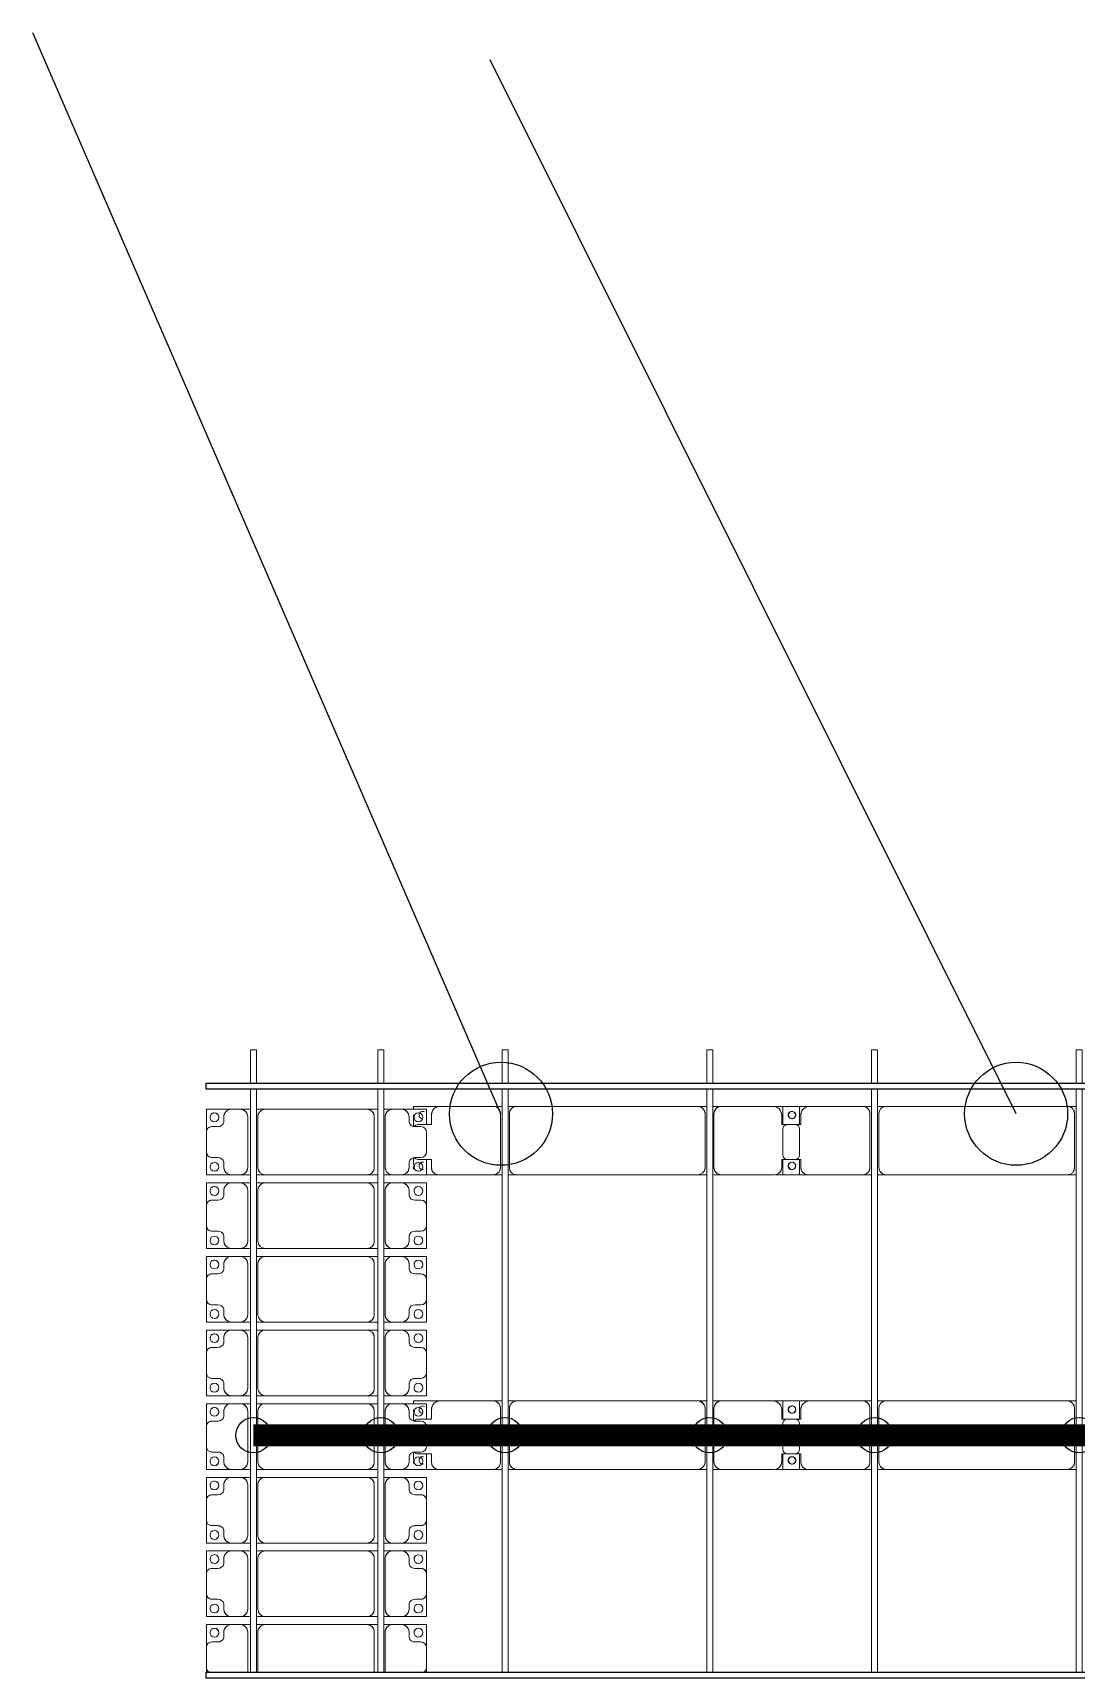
# Model space of a CAD drawing. Header units: millimetres. Extents: x -533732 to -130507, y -117886 to -23954.
# Drawn here: x -527409 to -520320, y -35765 to -24612 of the extents above; entities that cross this region are included whole.
import ezdxf

# ---------------------------------------------------------------- set-up
doc = ezdxf.new("R2010")
doc.units = ezdxf.units.MM
doc.layers.add('A-GENM', color=13, linetype='Continuous', lineweight=9)
doc.layers.add('S-BEAM', color=12, linetype='Continuous', lineweight=9)
for name, color, linetype in [('GC-BICH NEO', 6, 'Continuous'), ('GC-DAY NEO', 5, 'Continuous'), ('GC-HOP 40x60 GIA CUONG', 1, 'Continuous')]:
    doc.layers.add(name, color=color, linetype=linetype)

# ---------------------------------------------------------------- blocks, each defined once
blk = doc.blocks.new('Dầm C52 - Hộp 40x60-19816-BỐ TRÍ KHUNG KẾT CẤU BÈ PIN 06')
at = {"layer": 'S-BEAM', "color": 3, "lineweight": 25}
for p, q in [((-145891, -20), (-145891, 20)), ((-145891, 20), (145891, 20)), ((145891, -20), (-145891, -20))]:
    blk.add_line(p, q, dxfattribs=at)
blk = doc.blocks.new('Dầm C52 - Dầm C52-19796-BỐ TRÍ KHUNG KẾT CẤU BÈ PIN 06')
at = {"layer": 'S-BEAM', "color": 1}
for p, q in [((35387, 20), (39347, 20)), ((39387, 20), (39613, 20)), ((39613, 20), (39613, -20)), ((39347, -20), (35387, -20)), ((39613, -20), (39387, -20))]:
    blk.add_line(p, q, dxfattribs=at)
blk = doc.blocks.new('Dai phao do pin - DẢI PHAO ĐỠ PIN-V149-BỐ TRÍ KHUNG KẾT CẤU BÈ PIN 06')
at = {"layer": 'A-GENM', "color": 7}
for p, q in [((64579, 223), (64640, 223)), ((64579, 223), (64640, 223)), ((65870, 223), (64640, 223)), ((65870, 223), (65929, 223)), ((65870, 223), (65929, 223)), ((65969, 223), (66030, 223)), ((65969, 223), (66030, 223)), ((66400, 223), (66030, 223)), ((66400, 223), (66572, 223)), ((66572, 223), (66400, 223)), ((66458, 223), (66623, 223)), ((66458, 116), (66458, 223)), ((66623, 223), (66458, 223)), ((66572, 223), (66572, 116)), ((66990, 223), (66630, 223)), ((66990, 223), (67049, 223)), ((66990, 223), (67049, 223)), ((67089, 223), (67150, 223)), ((67089, 223), (67150, 223)), ((68380, 223), (67150, 223)), ((68380, 223), (68439, 223)), ((68380, 223), (68439, 223)), ((68479, 223), (68540, 223)), ((68479, 223), (68540, 223)), ((68910, 223), (68540, 223)), ((68910, 223), (69082, 223)), ((69082, 223), (68910, 223)), ((64590, 173), (64590, -192)), ((65920, -192), (65920, 173)), ((65980, 173), (65980, -192)), ((66450, 118), (66450, 173)), ((66542, 118), (66450, 118)), ((66580, 118), (66488, 118)), ((66580, 173), (66580, 118)), ((67040, -192), (67040, 173)), ((67100, 173), (67100, -192)), ((68430, -192), (68430, 173)), ((68490, 173), (68490, -192)), ((68960, 118), (68960, 173)), ((69052, 118), (68960, 118)), ((69082, 184), (69082, 163)), ((69082, 163), (69082, 184)), ((69082, 157), (69082, 106)), ((69082, 106), (69082, 157)), ((66458, 88), (66458, -88)), ((66572, -88), (66572, 88)), ((69082, -106), (69082, -157)), ((69082, -157), (69082, -106)), ((66450, -182), (66450, -118)), ((66450, -118), (66542, -118)), ((66458, -242), (66458, -116)), ((66488, -118), (66580, -118)), ((66572, -116), (66572, -242)), ((66580, -118), (66580, -182)), ((68960, -182), (68960, -118)), ((68960, -118), (69052, -118)), ((69082, -163), (69082, -184)), ((69082, -184), (69082, -163)), ((64640, -242), (64579, -242)), ((64640, -242), (64579, -242)), ((64640, -242), (65870, -242)), ((65929, -242), (65870, -242)), ((65929, -242), (65870, -242)), ((66030, -242), (65969, -242)), ((66030, -242), (65969, -242)), ((66030, -242), (66390, -242)), ((66572, -242), (66390, -242)), ((66390, -242), (66572, -242)), ((66640, -242), (66458, -242)), ((66458, -242), (66640, -242)), ((66640, -242), (66990, -242)), ((67049, -242), (66990, -242)), ((67049, -242), (66990, -242)), ((67150, -242), (67089, -242)), ((67150, -242), (67089, -242)), ((67150, -242), (68380, -242)), ((68439, -242), (68380, -242)), ((68439, -242), (68380, -242)), ((68540, -242), (68479, -242)), ((68540, -242), (68479, -242)), ((68540, -242), (68900, -242)), ((69082, -242), (68900, -242)), ((68900, -242), (69082, -242)), ((69082, -226), (69082, -242)), ((69082, -242), (69082, -226))]:
    blk.add_line(p, q, dxfattribs=at)
for centre, radius, start, end in [((64640, 173), 50, 90, 180), ((64640, 173), 50, 90, 120), ((65870, 173), 50, 0, 90), ((65870, 173), 50, 15, 90), ((66030, 173), 50, 90, 180), ((66400, 173), 50, 0, 90), ((66630, 173), 50, 90, 180), ((66990, 173), 50, 0, 90), ((67150, 173), 50, 90, 180), ((67150, 173), 50, 90, 120), ((68380, 173), 50, 0, 90), ((68380, 173), 50, 15, 90), ((68540, 173), 50, 90, 180), ((68910, 173), 50, 0, 90), ((64640, 173), 50, 150, 180), ((66030, 173), 50, 107.0021, 180), ((66400, 173), 50, 0, 75), ((66488, 88), 30, 90, 180), ((66509, 162), 25, 0, 180), ((66509, 162), 25, 0, 165), ((66509, 162), 25, 180, 360), ((66509, 162), 25, 195, 255), ((66511, 162), 25, 360, 180), ((66511, 162), 25, 90, 180), ((66511, 162), 25, 180, 360), ((66511, 162), 25, 180, 255), ((66509, 162), 25, 285, 360), ((66511, 162), 25, 15, 75), ((66511, 162), 25, 285, 345), ((66542, 88), 30, 0, 90), ((66630, 173), 50, 105, 180), ((66990, 173), 50, 0, 75), ((67150, 173), 50, 150, 180), ((68540, 173), 50, 105, 180), ((68910, 173), 50, 0, 75), ((69019, 162), 25, 360, 105), ((69019, 162), 25, 0, 105), ((69019, 162), 25, 255, 360), ((69019, 162), 25, 270, 360), ((69052, 88), 30, 30, 90), ((69052, 88), 30, 30, 60), ((66488, -88), 30, 180, 270), ((66542, -88), 30, 270, 0), ((69052, -88), 30, 270, 330), ((69052, -88), 30, 300, 330), ((69052, -88), 30, 300, 315), ((69052, -88), 30, 300, 315), ((64640, -192), 50, 180, 270), ((64640, -192), 50, 180, 210), ((65870, -192), 50, 270, 360), ((65870, -192), 50, 330, 345), ((66030, -192), 50, 180, 270), ((66030, -192), 50, 180, 253.0003), ((66390, -182), 60, 270, 360), ((66390, -182), 60, 300, 0), ((66509, -183), 25, 0, 180), ((66509, -183), 25, 180, 0), ((66509, -183), 25, 195, 0), ((66511, -183), 25, 0, 180), ((66511, -183), 25, 60, 180), ((66511, -183), 25, 180, 0), ((66511, -183), 25, 180, 270), ((66509, -183), 25, 0, 150), ((66511, -183), 25, 285, 345), ((66511, -183), 25, 15, 30), ((66640, -182), 60, 180, 270), ((66640, -182), 60, 180, 240), ((66990, -192), 50, 270, 360), ((66990, -192), 50, 285, 360), ((67150, -192), 50, 180, 270), ((67150, -192), 50, 180, 210), ((68380, -192), 50, 270, 360), ((68380, -192), 50, 330, 345), ((68540, -192), 50, 180, 270), ((68540, -192), 50, 180, 255), ((68900, -182), 60, 270, 360), ((68900, -182), 60, 300, 0), ((69019, -183), 25, 240, 360), ((69019, -183), 25, 240, 360), ((69019, -183), 25, 0, 90), ((69019, -183), 25, 0, 90), ((64640, -192), 50, 223.5174, 255), ((65870, -192), 50, 270, 300), ((67150, -192), 50, 223.5021, 255), ((68380, -192), 50, 270, 300)]:
    blk.add_arc(centre, radius, start, end, dxfattribs=at)
blk = doc.blocks.new('Dai phao do pin - DẢI PHAO ĐỠ PIN-V153-BỐ TRÍ KHUNG KẾT CẤU BÈ PIN 06')
at = {"layer": 'A-GENM', "color": 7}
for p, q in [((64579, 223), (64640, 223)), ((64579, 223), (64640, 223)), ((65870, 223), (64640, 223)), ((65870, 223), (65929, 223)), ((65870, 223), (65929, 223)), ((65969, 223), (66030, 223)), ((65969, 223), (66030, 223)), ((66400, 223), (66030, 223)), ((66400, 223), (66572, 223)), ((66572, 223), (66400, 223)), ((66458, 223), (66623, 223)), ((66458, 116), (66458, 223)), ((66623, 223), (66458, 223)), ((66572, 223), (66572, 116)), ((66990, 223), (66630, 223)), ((66990, 223), (67049, 223)), ((66990, 223), (67049, 223)), ((67089, 223), (67150, 223)), ((67089, 223), (67150, 223)), ((68380, 223), (67150, 223)), ((68380, 223), (68439, 223)), ((68380, 223), (68439, 223)), ((68479, 223), (68540, 223)), ((68479, 223), (68540, 223)), ((68910, 223), (68540, 223)), ((68910, 223), (69082, 223)), ((69082, 223), (68910, 223)), ((64590, 173), (64590, -192)), ((65920, -192), (65920, 173)), ((65980, 173), (65980, -192)), ((66450, 118), (66450, 173)), ((66542, 118), (66450, 118)), ((66580, 118), (66488, 118)), ((66580, 173), (66580, 118)), ((67040, -192), (67040, 173)), ((67100, 173), (67100, -192)), ((68430, -192), (68430, 173)), ((68490, 173), (68490, -192)), ((68960, 118), (68960, 173)), ((69052, 118), (68960, 118)), ((69082, 184), (69082, 163)), ((69082, 163), (69082, 184)), ((69082, 157), (69082, 106)), ((69082, 106), (69082, 157)), ((66458, 88), (66458, -88)), ((66572, -88), (66572, 88)), ((69082, -106), (69082, -157)), ((69082, -157), (69082, -106)), ((66450, -182), (66450, -118)), ((66450, -118), (66542, -118)), ((66458, -242), (66458, -116)), ((66488, -118), (66580, -118)), ((66572, -116), (66572, -242)), ((66580, -118), (66580, -182)), ((68960, -182), (68960, -118)), ((68960, -118), (69052, -118)), ((69082, -163), (69082, -184)), ((69082, -184), (69082, -163)), ((69082, -222), (69082, -242)), ((69082, -242), (69082, -222)), ((64640, -242), (64579, -242)), ((64640, -242), (64579, -242)), ((64640, -242), (65870, -242)), ((65929, -242), (65870, -242)), ((65929, -242), (65870, -242)), ((66030, -242), (65969, -242)), ((66030, -242), (65969, -242)), ((66030, -242), (66390, -242)), ((66572, -242), (66390, -242)), ((66390, -242), (66572, -242)), ((66640, -242), (66458, -242)), ((66458, -242), (66640, -242)), ((66640, -242), (66990, -242)), ((67049, -242), (66990, -242)), ((67049, -242), (66990, -242)), ((67150, -242), (67089, -242)), ((67150, -242), (67089, -242)), ((67150, -242), (68380, -242)), ((68439, -242), (68380, -242)), ((68439, -242), (68380, -242)), ((68540, -242), (68479, -242)), ((68540, -242), (68479, -242)), ((68540, -242), (68900, -242)), ((69082, -242), (68900, -242)), ((68900, -242), (69082, -242))]:
    blk.add_line(p, q, dxfattribs=at)
for centre, radius, start, end in [((64640, 173), 50, 90, 180), ((64640, 173), 50, 90, 120), ((65870, 173), 50, 0, 90), ((65870, 173), 50, 15, 90), ((66030, 173), 50, 90, 180), ((66400, 173), 50, 0, 90), ((66630, 173), 50, 90, 180), ((66990, 173), 50, 0, 90), ((67150, 173), 50, 90, 180), ((67150, 173), 50, 90, 120), ((68380, 173), 50, 0, 90), ((68380, 173), 50, 15, 90), ((68540, 173), 50, 90, 180), ((68910, 173), 50, 0, 90), ((64640, 173), 50, 150, 180), ((66030, 173), 50, 106.9916, 180), ((66400, 173), 50, 0, 75), ((66488, 88), 30, 90, 180), ((66509, 162), 25, 0, 180), ((66509, 162), 25, 0, 165), ((66509, 162), 25, 180, 360), ((66509, 162), 25, 195, 255), ((66511, 162), 25, 360, 180), ((66511, 162), 25, 90, 180), ((66511, 162), 25, 180, 360), ((66511, 162), 25, 180, 255), ((66509, 162), 25, 285, 360), ((66511, 162), 25, 15, 75), ((66511, 162), 25, 285, 345), ((66542, 88), 30, 0, 90), ((66630, 173), 50, 105, 180), ((66990, 173), 50, 0, 75), ((67150, 173), 50, 150, 180), ((68540, 173), 50, 105, 180), ((68910, 173), 50, 0, 75), ((69019, 162), 25, 360, 105), ((69019, 162), 25, 0, 105), ((69019, 162), 25, 255, 360), ((69019, 162), 25, 270, 360), ((69052, 88), 30, 30, 90), ((69052, 88), 30, 30, 60), ((66488, -88), 30, 180, 270), ((66542, -88), 30, 270, 0), ((69052, -88), 30, 270, 330), ((69052, -88), 30, 300, 330), ((69052, -88), 30, 300, 315), ((69052, -88), 30, 300, 315), ((64640, -192), 50, 180, 270), ((64640, -192), 50, 180, 210), ((65870, -192), 50, 270, 360), ((65870, -192), 50, 330, 345), ((66030, -192), 50, 180, 270), ((66030, -192), 50, 180, 253.0108), ((66390, -182), 60, 270, 360), ((66390, -182), 60, 300, 0), ((66509, -183), 25, 0, 180), ((66509, -183), 25, 180, 0), ((66509, -183), 25, 195, 0), ((66511, -183), 25, 0, 180), ((66511, -183), 25, 60, 180), ((66511, -183), 25, 180, 0), ((66511, -183), 25, 180, 270), ((66509, -183), 25, 0, 150), ((66511, -183), 25, 285, 345), ((66511, -183), 25, 15, 30), ((66640, -182), 60, 180, 270), ((66640, -182), 60, 180, 240), ((66990, -192), 50, 270, 360), ((66990, -192), 50, 285, 360), ((67150, -192), 50, 180, 270), ((67150, -192), 50, 180, 210), ((68380, -192), 50, 270, 360), ((68380, -192), 50, 330, 345), ((68540, -192), 50, 180, 270), ((68540, -192), 50, 180, 255), ((68900, -182), 60, 270, 360), ((68900, -182), 60, 300, 0), ((69019, -183), 25, 240, 360), ((69019, -183), 25, 240, 360), ((69019, -183), 25, 0, 90), ((69019, -183), 25, 0, 90), ((64640, -192), 50, 225, 255), ((65870, -192), 50, 270, 300), ((67150, -192), 50, 225, 255), ((68380, -192), 50, 270, 300)]:
    blk.add_arc(centre, radius, start, end, dxfattribs=at)
blk = doc.blocks.new('Dai phaodi lai - DẢI PHAO ĐI LẠI-19048-BỐ TRÍ KHUNG KẾT CẤU BÈ PIN 06')
at = {"layer": 'A-GENM', "color": 7}
for p, q in [((-223, 748), (-118, 748)), ((-223, 579), (-223, 748)), ((-223, 748), (-223, 579)), ((-118, 748), (-223, 748)), ((-105, 710), (-105, 671)), ((67, 748), (-67, 748)), ((105, 671), (105, 710)), ((118, 748), (223, 748)), ((223, 748), (118, 748)), ((223, 748), (223, 579)), ((223, 579), (223, 748)), ((277, 748), (433, 748)), ((277, 579), (277, 748)), ((277, 748), (277, 579)), ((433, 748), (277, 748)), ((395, 710), (395, 671)), ((567, 748), (433, 748)), ((567, 748), (723, 748)), ((723, 748), (567, 748)), ((605, 671), (605, 710)), ((723, 748), (723, 579)), ((723, 579), (723, 748)), ((777, 748), (933, 748)), ((777, 579), (777, 748)), ((777, 748), (777, 579)), ((933, 748), (777, 748)), ((895, 710), (895, 671)), ((1067, 748), (933, 748)), ((1067, 748), (1223, 748)), ((1223, 748), (1067, 748)), ((1105, 671), (1105, 710)), ((1223, 748), (1223, 579)), ((1223, 579), (1223, 748)), ((1277, 748), (1433, 748)), ((1277, 579), (1277, 748)), ((1277, 748), (1277, 579)), ((1433, 748), (1277, 748)), ((1395, 710), (1395, 671)), ((1567, 748), (1433, 748)), ((1567, 748), (1723, 748)), ((1723, 748), (1567, 748)), ((1605, 671), (1605, 710)), ((1723, 748), (1723, 579)), ((1723, 579), (1723, 748)), ((1777, 748), (1882, 748)), ((1777, 579), (1777, 748)), ((1777, 748), (1777, 579)), ((1882, 748), (1777, 748)), ((1895, 710), (1895, 671)), ((2067, 748), (1933, 748)), ((2105, 671), (2105, 710)), ((2118, 748), (2223, 748)), ((2223, 748), (2118, 748)), ((2223, 748), (2223, 579)), ((2223, 579), (2223, 748)), ((2277, 748), (2433, 748)), ((2277, 579), (2277, 748)), ((2277, 748), (2277, 579)), ((2433, 748), (2277, 748)), ((2395, 710), (2395, 671)), ((2567, 748), (2433, 748)), ((2567, 748), (2723, 748)), ((2723, 748), (2567, 748)), ((2605, 671), (2605, 710)), ((2723, 748), (2723, 579)), ((2723, 579), (2723, 748)), ((2777, 748), (2933, 748)), ((2777, 579), (2777, 748)), ((2777, 748), (2777, 579)), ((2933, 748), (2777, 748)), ((2895, 710), (2895, 671)), ((3067, 748), (2933, 748)), ((3067, 748), (3223, 748)), ((3223, 748), (3067, 748)), ((3105, 671), (3105, 710)), ((3223, 748), (3223, 579)), ((3223, 579), (3223, 748)), ((3277, 748), (3433, 748)), ((3277, 579), (3277, 748)), ((3277, 748), (3277, 579)), ((3433, 748), (3277, 748)), ((3395, 710), (3395, 671)), ((3567, 748), (3433, 748)), ((3567, 748), (3600, 748)), ((3600, 748), (3567, 748)), ((-223, 579), (-223, 517)), ((-136, 629), (-173, 629)), ((173, 629), (136, 629)), ((223, 517), (223, 579)), ((277, 579), (277, 517)), ((364, 629), (327, 629)), ((673, 629), (636, 629)), ((723, 517), (723, 579)), ((777, 579), (777, 517)), ((864, 629), (827, 629)), ((1173, 629), (1136, 629)), ((1223, 517), (1223, 579)), ((1277, 579), (1277, 517)), ((1364, 629), (1327, 629)), ((1673, 629), (1636, 629)), ((1723, 517), (1723, 579)), ((1777, 579), (1777, 517)), ((1864, 629), (1827, 629)), ((2173, 629), (2136, 629)), ((2223, 517), (2223, 579)), ((2277, 579), (2277, 517)), ((2364, 629), (2327, 629)), ((2673, 629), (2636, 629)), ((2723, 517), (2723, 579)), ((2777, 579), (2777, 517)), ((2864, 629), (2827, 629)), ((3173, 629), (3136, 629)), ((3223, 517), (3223, 579)), ((3277, 579), (3277, 517)), ((3364, 629), (3327, 629)), ((-223, 458), (-223, 517)), ((-223, 458), (-223, 517)), ((-173, 467), (173, 467)), ((223, 517), (223, 458)), ((223, 517), (223, 458)), ((277, 458), (277, 517)), ((277, 458), (277, 517)), ((327, 467), (673, 467)), ((723, 517), (723, 458)), ((723, 517), (723, 458)), ((777, 458), (777, 517)), ((777, 458), (777, 517)), ((827, 467), (1173, 467)), ((1223, 517), (1223, 458)), ((1223, 517), (1223, 458)), ((1277, 458), (1277, 517)), ((1277, 458), (1277, 517)), ((1327, 467), (1673, 467)), ((1723, 517), (1723, 458)), ((1723, 517), (1723, 458)), ((1777, 458), (1777, 517)), ((1777, 458), (1777, 517)), ((1827, 467), (2173, 467)), ((2223, 517), (2223, 458)), ((2223, 517), (2223, 458)), ((2277, 458), (2277, 517)), ((2277, 458), (2277, 517)), ((2327, 467), (2673, 467)), ((2723, 517), (2723, 458)), ((2723, 517), (2723, 458)), ((2777, 458), (2777, 517)), ((2777, 458), (2777, 517)), ((2827, 467), (3173, 467)), ((3223, 517), (3223, 458)), ((3223, 517), (3223, 458)), ((3277, 458), (3277, 517)), ((3277, 458), (3277, 517)), ((3327, 467), (3600, 467)), ((-223, 343), (-223, 418)), ((-223, 343), (-223, 418)), ((-223, 343), (-223, -348)), ((173, 393), (-173, 393)), ((223, 418), (223, 343)), ((223, 418), (223, 343)), ((223, -348), (223, 343)), ((277, 343), (277, 418)), ((277, 343), (277, 418)), ((277, 343), (277, -348)), ((673, 393), (327, 393)), ((723, 418), (723, 343)), ((723, 418), (723, 343)), ((723, -348), (723, 343)), ((777, 343), (777, 418)), ((777, 343), (777, 418)), ((777, 343), (777, -348)), ((1173, 393), (827, 393)), ((1223, 418), (1223, 343)), ((1223, 418), (1223, 343)), ((1223, -348), (1223, 343)), ((1277, 343), (1277, 418)), ((1277, 343), (1277, 418)), ((1277, 343), (1277, -348)), ((1673, 393), (1327, 393)), ((1723, 418), (1723, 343)), ((1723, 418), (1723, 343)), ((1723, -348), (1723, 343)), ((1777, 343), (1777, 418)), ((1777, 343), (1777, 418)), ((1777, 343), (1777, -348)), ((2173, 393), (1827, 393)), ((2223, 418), (2223, 343)), ((2223, 418), (2223, 343)), ((2223, -348), (2223, 343)), ((2277, 343), (2277, 418)), ((2277, 343), (2277, 418)), ((2277, 343), (2277, -348)), ((2673, 393), (2327, 393)), ((2723, 418), (2723, 343)), ((2723, 418), (2723, 343)), ((2723, -348), (2723, 343)), ((2777, 343), (2777, 418)), ((2777, 343), (2777, 418)), ((2777, 343), (2777, -348)), ((3173, 393), (2827, 393)), ((3223, 418), (3223, 343)), ((3223, 418), (3223, 343)), ((3223, -348), (3223, 343)), ((3277, 343), (3277, 418)), ((3277, 343), (3277, 418)), ((3277, 343), (3277, -348)), ((3600, 393), (3327, 393)), ((-223, -407), (-223, -348)), ((-223, -407), (-223, -348)), ((-173, -398), (173, -398)), ((223, -348), (223, -407)), ((223, -348), (223, -407)), ((277, -407), (277, -348)), ((277, -407), (277, -348)), ((327, -398), (673, -398)), ((723, -348), (723, -407)), ((723, -348), (723, -407)), ((777, -407), (777, -348)), ((777, -407), (777, -348)), ((827, -398), (1173, -398)), ((1223, -348), (1223, -407)), ((1223, -348), (1223, -407)), ((1277, -407), (1277, -348)), ((1277, -407), (1277, -348)), ((1327, -398), (1673, -398)), ((1723, -348), (1723, -407)), ((1723, -348), (1723, -407)), ((1777, -407), (1777, -348)), ((1777, -407), (1777, -348)), ((1827, -398), (2173, -398)), ((2223, -348), (2223, -407)), ((2223, -348), (2223, -407)), ((2277, -407), (2277, -348)), ((2277, -407), (2277, -348)), ((2327, -398), (2673, -398)), ((2723, -348), (2723, -407)), ((2723, -348), (2723, -407)), ((2777, -407), (2777, -348)), ((2777, -407), (2777, -348)), ((2827, -398), (3173, -398)), ((3223, -348), (3223, -407)), ((3223, -348), (3223, -407)), ((3277, -407), (3277, -348)), ((3277, -407), (3277, -348)), ((3327, -398), (3600, -398)), ((-223, -517), (-223, -447)), ((-223, -517), (-223, -447)), ((-223, -517), (-223, -579)), ((173, -467), (-173, -467)), ((223, -447), (223, -517)), ((223, -447), (223, -517)), ((223, -579), (223, -517)), ((277, -517), (277, -447)), ((277, -517), (277, -447)), ((277, -517), (277, -579)), ((673, -467), (327, -467)), ((723, -447), (723, -517)), ((723, -447), (723, -517)), ((723, -579), (723, -517)), ((777, -517), (777, -447)), ((777, -517), (777, -447)), ((777, -517), (777, -579)), ((1173, -467), (827, -467)), ((1223, -447), (1223, -517)), ((1223, -447), (1223, -517)), ((1223, -579), (1223, -517)), ((1277, -517), (1277, -447)), ((1277, -517), (1277, -447)), ((1277, -517), (1277, -579)), ((1673, -467), (1327, -467)), ((1723, -447), (1723, -517)), ((1723, -447), (1723, -517)), ((1723, -579), (1723, -517)), ((1777, -517), (1777, -447)), ((1777, -517), (1777, -447)), ((1777, -517), (1777, -579)), ((2173, -467), (1827, -467)), ((2223, -447), (2223, -517)), ((2223, -447), (2223, -517)), ((2223, -579), (2223, -517)), ((2277, -517), (2277, -447)), ((2277, -517), (2277, -447)), ((2277, -517), (2277, -579)), ((2673, -467), (2327, -467)), ((2723, -447), (2723, -517)), ((2723, -447), (2723, -517)), ((2723, -579), (2723, -517)), ((2777, -517), (2777, -447)), ((2777, -517), (2777, -447)), ((2777, -517), (2777, -579)), ((3173, -467), (2827, -467)), ((3223, -447), (3223, -517)), ((3223, -447), (3223, -517)), ((3223, -579), (3223, -517)), ((3277, -517), (3277, -447)), ((3277, -517), (3277, -447)), ((3277, -517), (3277, -579)), ((3600, -467), (3327, -467)), ((-223, -748), (-223, -579)), ((-223, -579), (-223, -748)), ((-173, -629), (-136, -629)), ((136, -629), (173, -629)), ((223, -579), (223, -748)), ((223, -748), (223, -579)), ((277, -748), (277, -579)), ((277, -579), (277, -748)), ((327, -629), (364, -629)), ((636, -629), (673, -629)), ((723, -579), (723, -748)), ((723, -748), (723, -579)), ((777, -748), (777, -579)), ((777, -579), (777, -748)), ((827, -629), (864, -629)), ((1136, -629), (1173, -629)), ((1223, -579), (1223, -748)), ((1223, -748), (1223, -579)), ((1277, -748), (1277, -579)), ((1277, -579), (1277, -748)), ((1327, -629), (1364, -629)), ((1636, -629), (1673, -629)), ((1723, -579), (1723, -748)), ((1723, -748), (1723, -579)), ((1777, -748), (1777, -579)), ((1777, -579), (1777, -748)), ((1827, -629), (1864, -629)), ((2136, -629), (2173, -629)), ((2223, -579), (2223, -748)), ((2223, -748), (2223, -579)), ((2277, -748), (2277, -579)), ((2277, -579), (2277, -748)), ((2327, -629), (2364, -629)), ((2636, -629), (2673, -629)), ((2723, -579), (2723, -748)), ((2723, -748), (2723, -579)), ((2777, -748), (2777, -579)), ((2777, -579), (2777, -748)), ((2827, -629), (2864, -629)), ((3136, -629), (3173, -629)), ((3223, -579), (3223, -748)), ((3223, -748), (3223, -579)), ((3277, -748), (3277, -579)), ((3277, -579), (3277, -748)), ((3327, -629), (3364, -629)), ((-67, -748), (-223, -748)), ((-223, -748), (-67, -748)), ((-105, -671), (-105, -710)), ((-67, -748), (67, -748)), ((223, -748), (67, -748)), ((67, -748), (223, -748)), ((105, -710), (105, -671)), ((433, -748), (277, -748)), ((277, -748), (433, -748)), ((395, -671), (395, -710)), ((433, -748), (567, -748)), ((723, -748), (567, -748)), ((567, -748), (723, -748)), ((605, -710), (605, -671)), ((933, -748), (777, -748)), ((777, -748), (933, -748)), ((895, -671), (895, -710)), ((933, -748), (1067, -748)), ((1223, -748), (1067, -748)), ((1067, -748), (1223, -748)), ((1105, -710), (1105, -671)), ((1433, -748), (1277, -748)), ((1277, -748), (1433, -748)), ((1395, -671), (1395, -710)), ((1433, -748), (1567, -748)), ((1723, -748), (1567, -748)), ((1567, -748), (1723, -748)), ((1605, -710), (1605, -671)), ((1933, -748), (1777, -748)), ((1777, -748), (1933, -748)), ((1895, -671), (1895, -710)), ((1933, -748), (2067, -748)), ((2223, -748), (2067, -748)), ((2067, -748), (2223, -748)), ((2105, -710), (2105, -671)), ((2433, -748), (2277, -748)), ((2277, -748), (2433, -748)), ((2395, -671), (2395, -710)), ((2433, -748), (2567, -748)), ((2723, -748), (2567, -748)), ((2567, -748), (2723, -748)), ((2605, -710), (2605, -671)), ((2933, -748), (2777, -748)), ((2777, -748), (2933, -748)), ((2895, -671), (2895, -710)), ((2933, -748), (3067, -748)), ((3223, -748), (3067, -748)), ((3067, -748), (3223, -748)), ((3105, -710), (3105, -671)), ((3433, -748), (3277, -748)), ((3277, -748), (3433, -748)), ((3395, -671), (3395, -710)), ((3433, -748), (3567, -748)), ((3600, -748), (3567, -748)), ((3567, -748), (3600, -748))]:
    blk.add_line(p, q, dxfattribs=at)
for centre, radius, start, end in [((-168, 693), 30, 90, 270), ((-168, 693), 30, 90, 180), ((-168, 693), 30, 195, 270), ((-168, 693), 30, 270, 90), ((-168, 693), 30, 270, 90), ((-145, 668), 40, 283.1885, 3.5081), ((-67, 710), 38, 90, 180), ((67, 710), 38, 360, 90), ((145, 668), 40, 176.4919, 256.8115), ((168, 693), 30, 90, 270), ((168, 693), 30, 90, 270), ((168, 693), 30, 270, 90), ((168, 693), 30, 0, 90), ((168, 693), 30, 270, 345), ((332, 693), 30, 90, 270), ((332, 693), 30, 90, 180), ((332, 693), 30, 195, 270), ((332, 693), 30, 270, 90), ((332, 693), 30, 270, 90), ((355, 668), 40, 283.1885, 3.5081), ((433, 710), 38, 90, 180), ((433, 710), 38, 90, 180), ((433, 710), 38, 120, 180), ((433, 710), 38, 120, 180), ((433, 710), 38, 90, 105), ((433, 710), 38, 90, 105), ((567, 710), 38, 360, 90), ((567, 710), 38, 75, 90), ((567, 710), 38, 0, 90), ((567, 710), 38, 75, 90), ((567, 710), 38, 0, 60), ((567, 710), 38, 0, 60), ((645, 668), 40, 176.4919, 256.8115), ((668, 693), 30, 90, 270), ((668, 693), 30, 90, 270), ((668, 693), 30, 270, 90), ((668, 693), 30, 0, 90), ((668, 693), 30, 270, 345), ((832, 693), 30, 90, 270), ((832, 693), 30, 90, 180), ((832, 693), 30, 195, 270), ((832, 693), 30, 270, 90), ((832, 693), 30, 270, 90), ((855, 668), 40, 283.1885, 3.5081), ((933, 710), 38, 90, 180), ((933, 710), 38, 90, 180), ((933, 710), 38, 125.5877, 180), ((933, 710), 38, 125.5877, 180), ((933, 710), 38, 90, 105), ((933, 710), 38, 90, 105), ((1067, 710), 38, 360, 90), ((1067, 710), 38, 75, 90), ((1067, 710), 38, 360, 90), ((1067, 710), 38, 75, 90), ((1067, 710), 38, 360, 60), ((1067, 710), 38, 0, 60), ((1145, 668), 40, 176.4919, 256.8115), ((1168, 693), 30, 90, 270), ((1168, 693), 30, 90, 270), ((1168, 693), 30, 270, 90), ((1168, 693), 30, 0, 90), ((1168, 693), 30, 270, 345), ((1332, 693), 30, 90, 270), ((1332, 693), 30, 90, 180), ((1332, 693), 30, 195, 270), ((1332, 693), 30, 270, 90), ((1332, 693), 30, 270, 90), ((1355, 668), 40, 283.1885, 3.5081), ((1433, 710), 38, 90, 180), ((1433, 710), 38, 90, 180), ((1433, 710), 38, 120, 180), ((1433, 710), 38, 120, 180), ((1433, 710), 38, 90, 105), ((1433, 710), 38, 90, 105), ((1567, 710), 38, 360, 90), ((1567, 710), 38, 75, 90), ((1567, 710), 38, 0, 90), ((1567, 710), 38, 75, 90), ((1567, 710), 38, 0, 60), ((1567, 710), 38, 0, 60), ((1645, 668), 40, 176.4919, 256.8115), ((1668, 693), 30, 90, 270), ((1668, 693), 30, 90, 270), ((1668, 693), 30, 270, 90), ((1668, 693), 30, 0, 90), ((1668, 693), 30, 270, 345), ((1832, 693), 30, 90, 270), ((1832, 693), 30, 90, 180), ((1832, 693), 30, 195, 270), ((1832, 693), 30, 270, 90), ((1832, 693), 30, 270, 90), ((1855, 668), 40, 283.1885, 3.5081), ((1933, 710), 38, 90, 180), ((2067, 710), 38, 360, 90), ((2145, 668), 40, 176.4919, 256.8115), ((2168, 693), 30, 90, 270), ((2168, 693), 30, 90, 270), ((2168, 693), 30, 270, 90), ((2168, 693), 30, 0, 90), ((2168, 693), 30, 270, 345), ((2332, 693), 30, 90, 270), ((2332, 693), 30, 90, 180), ((2332, 693), 30, 195, 270), ((2332, 693), 30, 270, 90), ((2332, 693), 30, 270, 90), ((2355, 668), 40, 283.1885, 3.5081), ((2433, 710), 38, 90, 180), ((2433, 710), 38, 90, 180), ((2433, 710), 38, 120, 180), ((2433, 710), 38, 120, 180), ((2433, 710), 38, 90, 105), ((2433, 710), 38, 90, 105), ((2567, 710), 38, 360, 90), ((2567, 710), 38, 75, 90), ((2567, 710), 38, 0, 90), ((2567, 710), 38, 75, 90), ((2567, 710), 38, 360, 60), ((2567, 710), 38, 0, 60), ((2645, 668), 40, 176.4919, 256.8115), ((2668, 693), 30, 90, 270), ((2668, 693), 30, 90, 270), ((2668, 693), 30, 270, 90), ((2668, 693), 30, 0, 90), ((2668, 693), 30, 270, 345), ((2832, 693), 30, 90, 270), ((2832, 693), 30, 90, 180), ((2832, 693), 30, 195, 270), ((2832, 693), 30, 270, 90), ((2832, 693), 30, 270, 90), ((2855, 668), 40, 283.1885, 3.5081), ((2933, 710), 38, 90, 180), ((2933, 710), 38, 90, 180), ((2933, 710), 38, 120, 180), ((2933, 710), 38, 120, 180), ((2933, 710), 38, 90, 105), ((2933, 710), 38, 90, 105), ((3067, 710), 38, 360, 90), ((3067, 710), 38, 75, 90), ((3067, 710), 38, 360, 90), ((3067, 710), 38, 75, 90), ((3067, 710), 38, 0, 60), ((3067, 710), 38, 0, 60), ((3145, 668), 40, 176.4919, 256.8115), ((3168, 693), 30, 90, 270), ((3168, 693), 30, 90, 270), ((3168, 693), 30, 270, 90), ((3168, 693), 30, 0, 90), ((3168, 693), 30, 270, 345), ((3332, 693), 30, 90, 270), ((3332, 693), 30, 90, 180), ((3332, 693), 30, 195, 270), ((3332, 693), 30, 270, 90), ((3332, 693), 30, 270, 90), ((3355, 668), 40, 283.1885, 3.5081), ((3433, 710), 38, 90, 180), ((3433, 710), 38, 90, 180), ((3433, 710), 38, 120, 180), ((3433, 710), 38, 120, 180), ((3433, 710), 38, 90, 105), ((3433, 710), 38, 90, 105), ((3567, 710), 38, 30, 90), ((3567, 710), 38, 75, 90), ((3567, 710), 38, 30, 90), ((3567, 710), 38, 75, 90), ((3567, 710), 38, 30, 60), ((3567, 710), 38, 30, 60), ((-173, 579), 50, 90, 180), ((-173, 579), 50, 90, 165), ((173, 579), 50, 0, 90), ((173, 579), 50, 15, 90), ((327, 579), 50, 90, 180), ((327, 579), 50, 90, 165), ((673, 579), 50, 0, 90), ((673, 579), 50, 15, 90), ((827, 579), 50, 90, 180), ((827, 579), 50, 90, 165), ((1173, 579), 50, 0, 90), ((1173, 579), 50, 15, 90), ((1327, 579), 50, 90, 180), ((1327, 579), 50, 90, 165), ((1673, 579), 50, 0, 90), ((1673, 579), 50, 15, 90), ((1827, 579), 50, 90, 180), ((1827, 579), 50, 90, 165), ((2173, 579), 50, 0, 90), ((2173, 579), 50, 15, 90), ((2327, 579), 50, 90, 180), ((2327, 579), 50, 90, 165), ((2673, 579), 50, 0, 90), ((2673, 579), 50, 15, 90), ((2827, 579), 50, 90, 180), ((2827, 579), 50, 90, 165), ((3173, 579), 50, 360, 90), ((3173, 579), 50, 15, 90), ((3327, 579), 50, 90, 180), ((3327, 579), 50, 90, 165), ((-173, 517), 50, 180, 270), ((-173, 517), 50, 195, 270), ((173, 517), 50, 270, 0), ((173, 517), 50, 270, 345), ((327, 517), 50, 180, 270), ((327, 517), 50, 195, 270), ((673, 517), 50, 270, 0), ((673, 517), 50, 270, 345), ((827, 517), 50, 180, 270), ((827, 517), 50, 195, 270), ((1173, 517), 50, 270, 0), ((1173, 517), 50, 270, 345), ((1327, 517), 50, 180, 270), ((1327, 517), 50, 195, 270), ((1673, 517), 50, 270, 0), ((1673, 517), 50, 270, 345), ((1827, 517), 50, 180, 270), ((1827, 517), 50, 195, 270), ((2173, 517), 50, 270, 0), ((2173, 517), 50, 270, 345), ((2327, 517), 50, 180, 270), ((2327, 517), 50, 195, 270), ((2673, 517), 50, 270, 0), ((2673, 517), 50, 270, 345), ((2827, 517), 50, 180, 270), ((2827, 517), 50, 195, 270), ((3173, 517), 50, 270, 0), ((3173, 517), 50, 270, 345), ((3327, 517), 50, 180, 270), ((3327, 517), 50, 195, 270), ((-173, 343), 50, 90, 180), ((-173, 343), 50, 150, 180), ((-173, 343), 50, 105, 135), ((173, 343), 50, 360, 90), ((173, 343), 50, 360, 75), ((327, 343), 50, 90, 180), ((327, 343), 50, 150, 180), ((327, 343), 50, 105, 135), ((673, 343), 50, 360, 90), ((673, 343), 50, 360, 75), ((827, 343), 50, 90, 180), ((827, 343), 50, 150, 180), ((827, 343), 50, 105, 135), ((1173, 343), 50, 360, 90), ((1173, 343), 50, 360, 75), ((1327, 343), 50, 90, 180), ((1327, 343), 50, 150, 180), ((1327, 343), 50, 105, 135), ((1673, 343), 50, 360, 90), ((1673, 343), 50, 360, 75), ((1827, 343), 50, 90, 180), ((1827, 343), 50, 150, 180), ((1827, 343), 50, 105, 135), ((2173, 343), 50, 360, 90), ((2173, 343), 50, 360, 75), ((2327, 343), 50, 90, 180), ((2327, 343), 50, 150, 180), ((2327, 343), 50, 105, 135), ((2673, 343), 50, 360, 90), ((2673, 343), 50, 360, 75), ((2827, 343), 50, 90, 180), ((2827, 343), 50, 150, 180), ((2827, 343), 50, 105, 135), ((3173, 343), 50, 360, 90), ((3173, 343), 50, 360, 75), ((3327, 343), 50, 90, 180), ((3327, 343), 50, 150, 180), ((3327, 343), 50, 105, 135), ((-173, -348), 50, 180, 270), ((-173, -348), 50, 195, 270), ((173, -348), 50, 270, 360), ((173, -348), 50, 270, 360), ((327, -348), 50, 180, 270), ((327, -348), 50, 195, 270), ((673, -348), 50, 270, 360), ((673, -348), 50, 270, 360), ((827, -348), 50, 180, 270), ((827, -348), 50, 195, 270), ((1173, -348), 50, 270, 360), ((1173, -348), 50, 270, 360), ((1327, -348), 50, 180, 270), ((1327, -348), 50, 195, 270), ((1673, -348), 50, 270, 360), ((1673, -348), 50, 270, 360), ((1827, -348), 50, 180, 270), ((1827, -348), 50, 195, 270), ((2173, -348), 50, 270, 360), ((2173, -348), 50, 270, 360), ((2327, -348), 50, 180, 270), ((2327, -348), 50, 195, 270), ((2673, -348), 50, 270, 360), ((2673, -348), 50, 270, 360), ((2827, -348), 50, 180, 270), ((2827, -348), 50, 195, 270), ((3173, -348), 50, 270, 360), ((3173, -348), 50, 270, 360), ((3327, -348), 50, 180, 270), ((3327, -348), 50, 195, 270), ((-173, -517), 50, 90, 180), ((-173, -517), 50, 90, 165), ((173, -517), 50, 360, 90), ((173, -517), 50, 15, 90), ((327, -517), 50, 90, 180), ((327, -517), 50, 90, 165), ((673, -517), 50, 360, 90), ((673, -517), 50, 15, 90), ((827, -517), 50, 90, 180), ((827, -517), 50, 90, 165), ((1173, -517), 50, 360, 90), ((1173, -517), 50, 15, 90), ((1327, -517), 50, 90, 180), ((1327, -517), 50, 90, 165), ((1673, -517), 50, 360, 90), ((1673, -517), 50, 15, 90), ((1827, -517), 50, 90, 180), ((1827, -517), 50, 90, 165), ((2173, -517), 50, 360, 90), ((2173, -517), 50, 15, 90), ((2327, -517), 50, 90, 180), ((2327, -517), 50, 90, 165), ((2673, -517), 50, 360, 90), ((2673, -517), 50, 15, 90), ((2827, -517), 50, 90, 180), ((2827, -517), 50, 90, 165), ((3173, -517), 50, 360, 90), ((3173, -517), 50, 15, 90), ((3327, -517), 50, 90, 180), ((3327, -517), 50, 90, 165), ((-173, -579), 50, 180, 270), ((-173, -579), 50, 195, 270), ((-168, -693), 30, 90, 270), ((-168, -693), 30, 90, 165), ((-168, -693), 30, 270, 90), ((-168, -693), 30, 270, 90), ((-145, -668), 40, 356.4919, 76.8115), ((145, -668), 40, 103.1885, 183.5081), ((168, -693), 30, 90, 270), ((168, -693), 30, 90, 270), ((168, -693), 30, 270, 90), ((168, -693), 30, 15, 90), ((173, -579), 50, 270, 360), ((173, -579), 50, 270, 345), ((327, -579), 50, 180, 270), ((327, -579), 50, 195, 270), ((332, -693), 30, 90, 270), ((332, -693), 30, 90, 165), ((332, -693), 30, 270, 90), ((332, -693), 30, 270, 90), ((355, -668), 40, 356.4919, 76.8115), ((645, -668), 40, 103.1885, 183.5081), ((668, -693), 30, 90, 270), ((668, -693), 30, 90, 270), ((668, -693), 30, 270, 90), ((668, -693), 30, 15, 90), ((673, -579), 50, 270, 360), ((673, -579), 50, 270, 345), ((827, -579), 50, 180, 270), ((827, -579), 50, 195, 270), ((832, -693), 30, 90, 270), ((832, -693), 30, 90, 165), ((832, -693), 30, 270, 90), ((832, -693), 30, 270, 90), ((855, -668), 40, 356.4919, 76.8115), ((1145, -668), 40, 103.1885, 183.5081), ((1168, -693), 30, 90, 270), ((1168, -693), 30, 90, 270), ((1168, -693), 30, 270, 90), ((1168, -693), 30, 15, 90), ((1173, -579), 50, 270, 360), ((1173, -579), 50, 270, 345), ((1327, -579), 50, 180, 270), ((1327, -579), 50, 195, 270), ((1332, -693), 30, 90, 270), ((1332, -693), 30, 90, 165), ((1332, -693), 30, 270, 90), ((1332, -693), 30, 270, 90), ((1355, -668), 40, 356.4919, 76.8115), ((1645, -668), 40, 103.1885, 183.5081), ((1668, -693), 30, 90, 270), ((1668, -693), 30, 90, 270), ((1668, -693), 30, 270, 90), ((1668, -693), 30, 15, 90), ((1673, -579), 50, 270, 360), ((1673, -579), 50, 270, 345), ((1827, -579), 50, 180, 270), ((1827, -579), 50, 195, 270), ((1832, -693), 30, 90, 270), ((1832, -693), 30, 90, 165), ((1832, -693), 30, 270, 90), ((1832, -693), 30, 270, 90), ((1855, -668), 40, 356.4919, 76.8115), ((2145, -668), 40, 103.1885, 183.5081), ((2168, -693), 30, 90, 270), ((2168, -693), 30, 90, 270), ((2168, -693), 30, 270, 90), ((2168, -693), 30, 15, 90), ((2173, -579), 50, 270, 360), ((2173, -579), 50, 270, 345), ((2327, -579), 50, 180, 270), ((2327, -579), 50, 195, 270), ((2332, -693), 30, 90, 270), ((2332, -693), 30, 90, 165), ((2332, -693), 30, 270, 90), ((2332, -693), 30, 270, 90), ((2355, -668), 40, 356.4919, 76.8115), ((2645, -668), 40, 103.1885, 183.5081), ((2668, -693), 30, 90, 270), ((2668, -693), 30, 90, 270), ((2668, -693), 30, 270, 90), ((2668, -693), 30, 15, 90), ((2673, -579), 50, 270, 360), ((2673, -579), 50, 270, 345), ((2827, -579), 50, 180, 270), ((2827, -579), 50, 195, 270), ((2832, -693), 30, 90, 270), ((2832, -693), 30, 90, 165), ((2832, -693), 30, 270, 90), ((2832, -693), 30, 270, 90), ((2855, -668), 40, 356.4919, 76.8115), ((3145, -668), 40, 103.1885, 183.5081), ((3168, -693), 30, 90, 270), ((3168, -693), 30, 90, 270), ((3168, -693), 30, 270, 90), ((3168, -693), 30, 15, 90), ((3173, -579), 50, 270, 360), ((3173, -579), 50, 270, 345), ((3327, -579), 50, 180, 270), ((3327, -579), 50, 195, 270), ((3332, -693), 30, 90, 270), ((3332, -693), 30, 90, 165), ((3332, -693), 30, 270, 90), ((3332, -693), 30, 270, 90), ((3355, -668), 40, 356.4919, 76.8115), ((-168, -693), 30, 180, 270), ((-67, -710), 38, 180, 270), ((-67, -710), 38, 180, 240), ((-67, -710), 38, 180, 270), ((-67, -710), 38, 180, 240), ((-67, -710), 38, 255, 270), ((-67, -710), 38, 255, 270), ((67, -710), 38, 270, 360), ((67, -710), 38, 270, 360), ((67, -710), 38, 270, 285), ((67, -710), 38, 270, 285), ((67, -710), 38, 300, 360), ((67, -710), 38, 300, 360), ((168, -693), 30, 270, 360), ((332, -693), 30, 180, 270), ((433, -710), 38, 180, 270), ((433, -710), 38, 180, 240), ((433, -710), 38, 180, 270), ((433, -710), 38, 180, 240), ((433, -710), 38, 255, 270), ((433, -710), 38, 255, 270), ((567, -710), 38, 270, 360), ((567, -710), 38, 270, 360), ((567, -710), 38, 270, 285), ((567, -710), 38, 270, 285), ((567, -710), 38, 300, 360), ((567, -710), 38, 300, 360), ((668, -693), 30, 270, 360), ((832, -693), 30, 180, 270), ((933, -710), 38, 180, 270), ((933, -710), 38, 180, 234.4242), ((933, -710), 38, 180, 270), ((933, -710), 38, 180, 234.4242), ((933, -710), 38, 255, 270), ((933, -710), 38, 255, 270), ((1067, -710), 38, 270, 360), ((1067, -710), 38, 270, 360), ((1067, -710), 38, 270, 285), ((1067, -710), 38, 270, 285), ((1067, -710), 38, 300, 360), ((1067, -710), 38, 300, 360), ((1168, -693), 30, 270, 360), ((1332, -693), 30, 180, 270), ((1433, -710), 38, 180, 270), ((1433, -710), 38, 180, 240), ((1433, -710), 38, 180, 270), ((1433, -710), 38, 180, 240), ((1433, -710), 38, 255, 270), ((1433, -710), 38, 255, 270), ((1567, -710), 38, 270, 360), ((1567, -710), 38, 270, 360), ((1567, -710), 38, 270, 285), ((1567, -710), 38, 270, 285), ((1567, -710), 38, 300, 0), ((1567, -710), 38, 300, 360), ((1668, -693), 30, 270, 360), ((1832, -693), 30, 180, 270), ((1933, -710), 38, 180, 270), ((1933, -710), 38, 180, 240), ((1933, -710), 38, 180, 270), ((1933, -710), 38, 180, 240), ((1933, -710), 38, 255, 270), ((1933, -710), 38, 255, 270), ((2067, -710), 38, 270, 360), ((2067, -710), 38, 270, 360), ((2067, -710), 38, 270, 285), ((2067, -710), 38, 270, 285), ((2067, -710), 38, 300, 360), ((2067, -710), 38, 300, 360), ((2168, -693), 30, 270, 360), ((2332, -693), 30, 180, 270), ((2433, -710), 38, 180, 270), ((2433, -710), 38, 180, 240), ((2433, -710), 38, 180, 270), ((2433, -710), 38, 180, 240), ((2433, -710), 38, 255, 270), ((2433, -710), 38, 255, 270), ((2567, -710), 38, 270, 360), ((2567, -710), 38, 270, 360), ((2567, -710), 38, 270, 285), ((2567, -710), 38, 270, 285), ((2567, -710), 38, 300, 360), ((2567, -710), 38, 300, 360), ((2668, -693), 30, 270, 360), ((2832, -693), 30, 180, 270), ((2933, -710), 38, 180, 270), ((2933, -710), 38, 180, 240), ((2933, -710), 38, 180, 270), ((2933, -710), 38, 180, 240), ((2933, -710), 38, 255, 270), ((2933, -710), 38, 255, 270), ((3067, -710), 38, 270, 360), ((3067, -710), 38, 270, 360), ((3067, -710), 38, 270, 285), ((3067, -710), 38, 270, 285), ((3067, -710), 38, 300, 360), ((3067, -710), 38, 300, 360), ((3168, -693), 30, 270, 360), ((3332, -693), 30, 180, 270), ((3433, -710), 38, 180, 270), ((3433, -710), 38, 180, 240), ((3433, -710), 38, 180, 270), ((3433, -710), 38, 180, 240), ((3433, -710), 38, 255, 270), ((3433, -710), 38, 255, 270), ((3567, -710), 38, 270, 330), ((3567, -710), 38, 270, 330), ((3567, -710), 38, 270, 285), ((3567, -710), 38, 270, 285), ((3567, -710), 38, 300, 330), ((3567, -710), 38, 300, 330)]:
    blk.add_arc(centre, radius, start, end, dxfattribs=at)
blk = doc.blocks.new('HOBANMONG_BEPIN 6_rvt-1-BỐ TRÍ KHUNG KẾT CẤU BÈ PIN 06')
at = {"layer": 'A-GENM', "color": 3, "lineweight": 25}
for name, p, rotation in [('Dai phaodi lai - DẢI PHAO ĐI LẠI-19048-BỐ TRÍ KHUNG KẾT CẤU BÈ PIN 06', (-525482, -32145), 269.9997586098934), ('Dai phao do pin - DẢI PHAO ĐỠ PIN-V153-BỐ TRÍ KHUNG KẾT CẤU BÈ PIN 06', (-455741, -32145), 179.9997586099391), ('Dai phao do pin - DẢI PHAO ĐỠ PIN-V149-BỐ TRÍ KHUNG KẾT CẤU BÈ PIN 06', (-455741, -34145), 179.9997586099391)]:
    blk.add_blockref(name, p, dxfattribs=dict(at, rotation=rotation))
at = {"layer": 'S-BEAM', "color": 3, "lineweight": 25}
for name, p, rotation in [('Dầm C52 - Dầm C52-19796-BỐ TRÍ KHUNG KẾT CẤU BÈ PIN 06', (-525910, -71132), 89.99975860989407), ('Dầm C52 - Dầm C52-19796-BỐ TRÍ KHUNG KẾT CẤU BÈ PIN 06', (-525045, -71132), 89.99975860989407), ('Dầm C52 - Dầm C52-19796-BỐ TRÍ KHUNG KẾT CẤU BÈ PIN 06', (-524200, -71132), 89.99975860989407), ('Dầm C52 - Dầm C52-19796-BỐ TRÍ KHUNG KẾT CẤU BÈ PIN 06', (-522810, -71132), 89.99975860989407), ('Dầm C52 - Dầm C52-19796-BỐ TRÍ KHUNG KẾT CẤU BÈ PIN 06', (-521690, -71132), 89.99975860989407), ('Dầm C52 - Dầm C52-19796-BỐ TRÍ KHUNG KẾT CẤU BÈ PIN 06', (-520300, -71132), 89.99975860989407), ('Dầm C52 - Hộp 40x60-19816-BỐ TRÍ KHUNG KẾT CẤU BÈ PIN 06', (-380340, -31766), 359.9997586099392), ('Dầm C52 - Hộp 40x60-19816-BỐ TRÍ KHUNG KẾT CẤU BÈ PIN 06', (-380340, -35766), 359.9997586099392)]:
    blk.add_blockref(name, p, dxfattribs=dict(at, rotation=rotation))

msp = doc.modelspace()

# ---------------------------------------------------------------- linework, layer by layer
at = {"layer": 'GC-BICH NEO'}
for centre in [(-524228, -31953), (-520728, -31953)]:
    msp.add_circle(centre, 350, dxfattribs=at)
at = {"layer": 'GC-DAY NEO'}
for p, q in [((-524228, -31953), (-527409, -24612)), ((-520728, -31953), (-524302, -24796))]:
    msp.add_line(p, q, dxfattribs=at)
at = {"layer": 'GC-HOP 40x60 GIA CUONG', "const_width": 150}
msp.add_lwpolyline([(-525910, -34136), (-510910, -34136)], dxfattribs=at)
at = {"layer": 'GC-HOP 40x60 GIA CUONG'}
for centre in [(-525910, -34136), (-525045, -34136), (-524200, -34136), (-522810, -34136), (-521690, -34136), (-520300, -34136)]:
    msp.add_circle(centre, 120, dxfattribs=at)

# ---------------------------------------------------------------- block references
at = {"lineweight": 5}
msp.add_blockref('HOBANMONG_BEPIN 6_rvt-1-BỐ TRÍ KHUNG KẾT CẤU BÈ PIN 06', (0, 0), dxfattribs=at)

doc.saveas('drawing.dxf')
